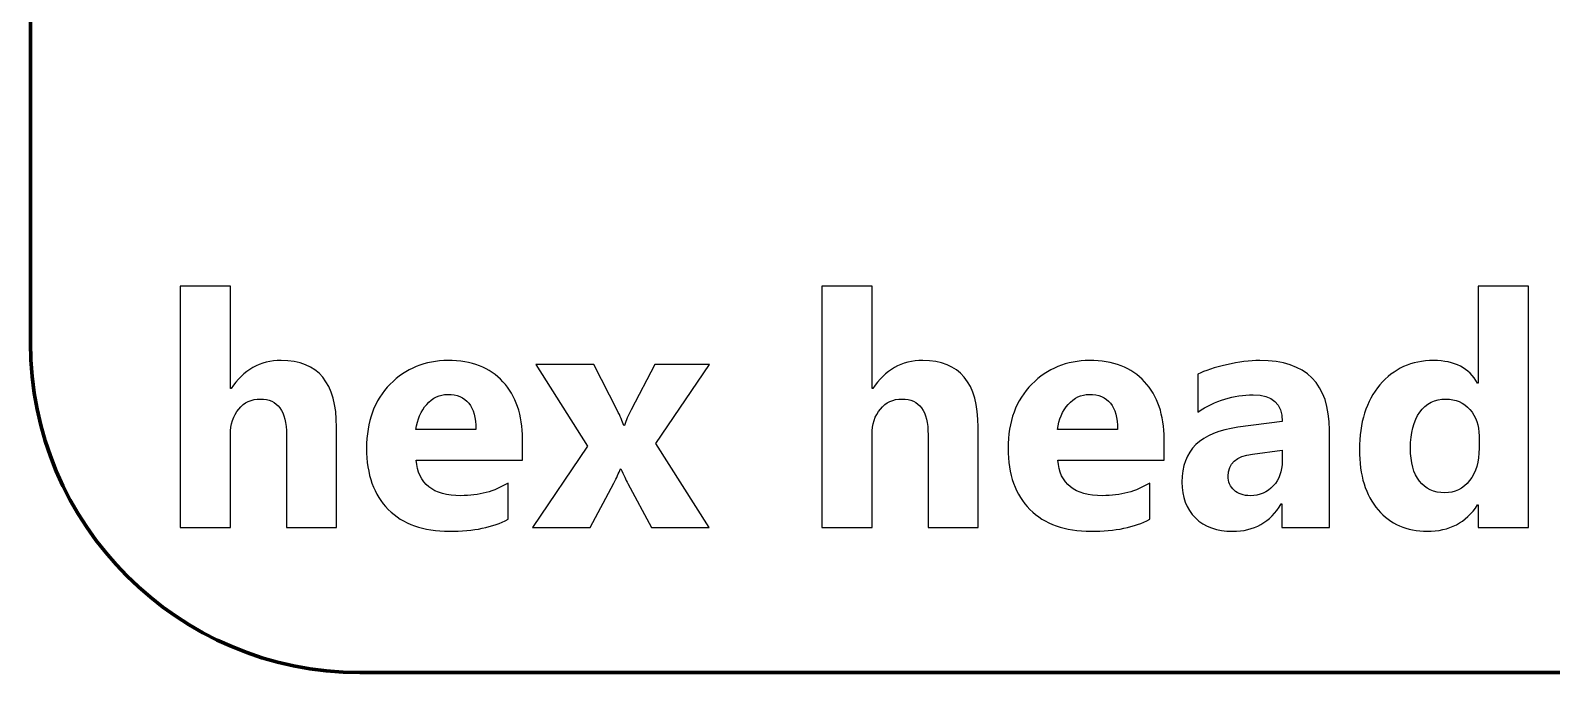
# Model space of a CAD drawing. Header units: centimetres. Extents: x -8 to 8, y -13.2 to 13.9.
# Drawn here: x -5.85 to -3.542, y -7.8 to -6.826 of the extents above; entities that cross this region are included whole.
import ezdxf

# ---------------------------------------------------------------- set-up
doc = ezdxf.new("R2010")
doc.units = ezdxf.units.CM
doc.header["$MEASUREMENT"] = 0
doc.layers.add('Layer 1', color=7, linetype='Continuous')

msp = doc.modelspace()

# ---------------------------------------------------------------- linework, layer by layer
at = {"layer": 'Layer 1', "lineweight": 100}
for points in [[(-5.85, -7.30005), (-5.85, -7.30005), (-5.85, 7.29995), (-5.85, 7.29995), (-5.85, 7.29995), (-5.85, 7.57609), (-5.62614, 7.79995), (-5.35, 7.79995), (-5.35, 7.79995), (-5.35, 7.79995), (5.35, 7.79995), (5.35, 7.79995), (5.35, 7.79995), (5.62614, 7.79995), (5.85, 7.57609), (5.85, 7.29995), (5.85, 7.29995), (5.85, 7.29995), (5.85, -7.30005), (5.85, -7.30005), (5.85, -7.30005), (5.85, -7.57619), (5.62614, -7.80005), (5.35, -7.80005), (5.35, -7.80005), (5.35, -7.80005), (-5.35, -7.80005), (-5.35, -7.80005), (-5.35, -7.80005), (-5.62614, -7.80005), (-5.85, -7.57619), (-5.85, -7.30005)], [(-5.85, -7.30005), (-5.85, -7.30005), (-5.85, 7.29995), (-5.85, 7.29995), (-5.85, 7.29995), (-5.85, 7.57609), (-5.62614, 7.79995), (-5.35, 7.79995), (-5.35, 7.79995), (-5.35, 7.79995), (2.95, 7.79995), (2.95, 7.79995), (2.95, 7.79995), (3.22614, 7.79995), (3.45, 7.57609), (3.45, 7.29995), (3.45, 7.29995), (3.45, 7.29995), (3.45, -7.30005), (3.45, -7.30005), (3.45, -7.30005), (3.45, -7.57619), (3.22614, -7.80005), (2.95, -7.80005), (2.95, -7.80005), (2.95, -7.80005), (-5.35, -7.80005), (-5.35, -7.80005), (-5.35, -7.80005), (-5.62614, -7.80005), (-5.85, -7.57619), (-5.85, -7.30005)], [(-3.45, -7.80005), (-3.45, -7.80005), (-3.45, -5.20005), (-3.45, -5.20005), (-3.45, -5.20005), (-3.45, -5.20005), (-3.95, -5.20005), (-3.95, -5.20005), (-3.95, -5.20005), (-3.95, -5.20005), (-5.35, -5.20005), (-5.35, -5.20005), (-5.35, -5.20005), (-5.35, -5.20005), (-5.85, -5.20005), (-5.85, -5.20005), (-5.85, -5.20005), (-5.85, -5.20005), (-5.85, -7.30005), (-5.85, -7.30005), (-5.85, -7.30005), (-5.85, -7.57619), (-5.62614, -7.80005), (-5.35, -7.80005), (-5.35, -7.80005), (-5.35, -7.80005), (-3.95, -7.80005), (-3.95, -7.80005), (-3.95, -7.80005), (-3.95, -7.80005), (-3.45, -7.80005), (-3.45, -7.80005)]]:
    msp.add_open_spline(points, degree=3, knots=[0, 0, 0, 0, 0.1111111, 0.1111111, 0.1111111, 0.1111111, 0.2222222, 0.2222222, 0.2222222, 0.2222222, 0.3333333, 0.3333333, 0.3333333, 0.3333333, 0.4444444, 0.4444444, 0.4444444, 0.4444444, 0.5555556, 0.5555556, 0.5555556, 0.5555556, 0.6666667, 0.6666667, 0.6666667, 0.6666667, 0.7777778, 0.7777778, 0.7777778, 0.7777778, 1, 1, 1, 1], dxfattribs=at)
at = {"layer": 'Layer 1', "color": 7}
for points, knots in [([(-5.38558, -7.57984), (-5.38558, -7.57984), (-5.46155, -7.57984), (-5.46155, -7.57984), (-5.46155, -7.57984), (-5.46155, -7.57984), (-5.46155, -7.4395), (-5.46155, -7.4395), (-5.46155, -7.4395), (-5.46155, -7.40328), (-5.47472, -7.38526), (-5.50115, -7.38526), (-5.50115, -7.38526), (-5.51465, -7.38526), (-5.52559, -7.39028), (-5.53391, -7.4004), (-5.53391, -7.4004), (-5.5423, -7.41052), (-5.5465, -7.42345), (-5.5465, -7.439), (-5.5465, -7.439), (-5.5465, -7.439), (-5.5465, -7.57984), (-5.5465, -7.57984), (-5.5465, -7.57984), (-5.5465, -7.57984), (-5.62264, -7.57984), (-5.62264, -7.57984), (-5.62264, -7.57984), (-5.62264, -7.57984), (-5.62264, -7.21429), (-5.62264, -7.21429), (-5.62264, -7.21429), (-5.62264, -7.21429), (-5.5465, -7.21429), (-5.5465, -7.21429), (-5.5465, -7.21429), (-5.5465, -7.21429), (-5.5465, -7.36953), (-5.5465, -7.36953), (-5.5465, -7.36953), (-5.5465, -7.36953), (-5.54551, -7.36953), (-5.54551, -7.36953), (-5.54551, -7.36953), (-5.52683, -7.34114), (-5.50156, -7.3269), (-5.46954, -7.3269), (-5.46954, -7.3269), (-5.41357, -7.3269), (-5.38558, -7.36064), (-5.38558, -7.42814), (-5.38558, -7.42814), (-5.38558, -7.42814), (-5.38558, -7.57984), (-5.38558, -7.57984)], [0, 0, 0, 0, 0.0666667, 0.0666667, 0.0666667, 0.0666667, 0.1333333, 0.1333333, 0.1333333, 0.1333333, 0.2, 0.2, 0.2, 0.2, 0.2666667, 0.2666667, 0.2666667, 0.2666667, 0.3333333, 0.3333333, 0.3333333, 0.3333333, 0.4, 0.4, 0.4, 0.4, 0.4666667, 0.4666667, 0.4666667, 0.4666667, 0.5333333, 0.5333333, 0.5333333, 0.5333333, 0.6, 0.6, 0.6, 0.6, 0.6666667, 0.6666667, 0.6666667, 0.6666667, 0.7333333, 0.7333333, 0.7333333, 0.7333333, 0.8, 0.8, 0.8, 0.8, 0.8666667, 0.8666667, 0.8666667, 0.8666667, 1, 1, 1, 1]), ([(-4.41216, -7.57984), (-4.41216, -7.57984), (-4.48813, -7.57984), (-4.48813, -7.57984), (-4.48813, -7.57984), (-4.48813, -7.57984), (-4.48813, -7.4395), (-4.48813, -7.4395), (-4.48813, -7.4395), (-4.48813, -7.40328), (-4.5013, -7.38526), (-4.52773, -7.38526), (-4.52773, -7.38526), (-4.54123, -7.38526), (-4.55217, -7.39028), (-4.56049, -7.4004), (-4.56049, -7.4004), (-4.56888, -7.41052), (-4.57308, -7.42345), (-4.57308, -7.439), (-4.57308, -7.439), (-4.57308, -7.439), (-4.57308, -7.57984), (-4.57308, -7.57984), (-4.57308, -7.57984), (-4.57308, -7.57984), (-4.64922, -7.57984), (-4.64922, -7.57984), (-4.64922, -7.57984), (-4.64922, -7.57984), (-4.64922, -7.21429), (-4.64922, -7.21429), (-4.64922, -7.21429), (-4.64922, -7.21429), (-4.57308, -7.21429), (-4.57308, -7.21429), (-4.57308, -7.21429), (-4.57308, -7.21429), (-4.57308, -7.36953), (-4.57308, -7.36953), (-4.57308, -7.36953), (-4.57308, -7.36953), (-4.57209, -7.36953), (-4.57209, -7.36953), (-4.57209, -7.36953), (-4.55341, -7.34114), (-4.52814, -7.3269), (-4.49612, -7.3269), (-4.49612, -7.3269), (-4.44015, -7.3269), (-4.41216, -7.36064), (-4.41216, -7.42814), (-4.41216, -7.42814), (-4.41216, -7.42814), (-4.41216, -7.57984), (-4.41216, -7.57984)], [0, 0, 0, 0, 0.0666667, 0.0666667, 0.0666667, 0.0666667, 0.1333333, 0.1333333, 0.1333333, 0.1333333, 0.2, 0.2, 0.2, 0.2, 0.2666667, 0.2666667, 0.2666667, 0.2666667, 0.3333333, 0.3333333, 0.3333333, 0.3333333, 0.4, 0.4, 0.4, 0.4, 0.4666667, 0.4666667, 0.4666667, 0.4666667, 0.5333333, 0.5333333, 0.5333333, 0.5333333, 0.6, 0.6, 0.6, 0.6, 0.6666667, 0.6666667, 0.6666667, 0.6666667, 0.7333333, 0.7333333, 0.7333333, 0.7333333, 0.8, 0.8, 0.8, 0.8, 0.8666667, 0.8666667, 0.8666667, 0.8666667, 1, 1, 1, 1]), ([(-3.57736, -7.57984), (-3.57736, -7.57984), (-3.65358, -7.57984), (-3.65358, -7.57984), (-3.65358, -7.57984), (-3.65358, -7.57984), (-3.65358, -7.54585), (-3.65358, -7.54585), (-3.65358, -7.54585), (-3.65358, -7.54585), (-3.65449, -7.54585), (-3.65449, -7.54585), (-3.65449, -7.54585), (-3.67186, -7.57251), (-3.69737, -7.58585), (-3.73096, -7.58585), (-3.73096, -7.58585), (-3.76182, -7.58585), (-3.78668, -7.57498), (-3.80545, -7.55317), (-3.80545, -7.55317), (-3.8243, -7.53144), (-3.83368, -7.50099), (-3.83368, -7.46189), (-3.83368, -7.46189), (-3.83368, -7.42106), (-3.82331, -7.38838), (-3.80257, -7.36377), (-3.80257, -7.36377), (-3.78183, -7.33916), (-3.75466, -7.3269), (-3.72108, -7.3269), (-3.72108, -7.3269), (-3.68923, -7.3269), (-3.66708, -7.33826), (-3.65449, -7.36114), (-3.65449, -7.36114), (-3.65449, -7.36114), (-3.65358, -7.36114), (-3.65358, -7.36114), (-3.65358, -7.36114), (-3.65358, -7.36114), (-3.65358, -7.21429), (-3.65358, -7.21429), (-3.65358, -7.21429), (-3.65358, -7.21429), (-3.57736, -7.21429), (-3.57736, -7.21429), (-3.57736, -7.21429), (-3.57736, -7.21429), (-3.57736, -7.57984), (-3.57736, -7.57984)], [0, 0, 0, 0, 0.0714286, 0.0714286, 0.0714286, 0.0714286, 0.1428571, 0.1428571, 0.1428571, 0.1428571, 0.2142857, 0.2142857, 0.2142857, 0.2142857, 0.2857143, 0.2857143, 0.2857143, 0.2857143, 0.3571429, 0.3571429, 0.3571429, 0.3571429, 0.4285714, 0.4285714, 0.4285714, 0.4285714, 0.5, 0.5, 0.5, 0.5, 0.5714286, 0.5714286, 0.5714286, 0.5714286, 0.6428571, 0.6428571, 0.6428571, 0.6428571, 0.7142857, 0.7142857, 0.7142857, 0.7142857, 0.7857143, 0.7857143, 0.7857143, 0.7857143, 0.8571429, 0.8571429, 0.8571429, 0.8571429, 1, 1, 1, 1]), ([(-5.1035, -7.4781), (-5.1035, -7.4781), (-5.26458, -7.4781), (-5.26458, -7.4781), (-5.26458, -7.4781), (-5.26203, -7.51391), (-5.2394, -7.53185), (-5.19684, -7.53185), (-5.19684, -7.53185), (-5.16968, -7.53185), (-5.14581, -7.52543), (-5.12523, -7.51259), (-5.12523, -7.51259), (-5.12523, -7.51259), (-5.12523, -7.56758), (-5.12523, -7.56758), (-5.12523, -7.56758), (-5.14803, -7.57976), (-5.17766, -7.58585), (-5.21421, -7.58585), (-5.21421, -7.58585), (-5.25405, -7.58585), (-5.285, -7.57482), (-5.30706, -7.55268), (-5.30706, -7.55268), (-5.32903, -7.53062), (-5.34006, -7.49975), (-5.34006, -7.46024), (-5.34006, -7.46024), (-5.34006, -7.41925), (-5.32821, -7.38674), (-5.30434, -7.36278), (-5.30434, -7.36278), (-5.28055, -7.33883), (-5.25133, -7.3269), (-5.21659, -7.3269), (-5.21659, -7.3269), (-5.18062, -7.3269), (-5.15272, -7.3376), (-5.13305, -7.35892), (-5.13305, -7.35892), (-5.11338, -7.38032), (-5.1035, -7.40937), (-5.1035, -7.446), (-5.1035, -7.446), (-5.1035, -7.446), (-5.1035, -7.4781), (-5.1035, -7.4781)], [0, 0, 0, 0, 0.0769231, 0.0769231, 0.0769231, 0.0769231, 0.1538462, 0.1538462, 0.1538462, 0.1538462, 0.2307692, 0.2307692, 0.2307692, 0.2307692, 0.3076923, 0.3076923, 0.3076923, 0.3076923, 0.3846154, 0.3846154, 0.3846154, 0.3846154, 0.4615385, 0.4615385, 0.4615385, 0.4615385, 0.5384615, 0.5384615, 0.5384615, 0.5384615, 0.6153846, 0.6153846, 0.6153846, 0.6153846, 0.6923077, 0.6923077, 0.6923077, 0.6923077, 0.7692308, 0.7692308, 0.7692308, 0.7692308, 0.8461538, 0.8461538, 0.8461538, 0.8461538, 1, 1, 1, 1]), ([(-4.81969, -7.3329), (-4.81969, -7.3329), (-4.90118, -7.4525), (-4.90118, -7.4525), (-4.90118, -7.4525), (-4.90118, -7.4525), (-4.82019, -7.57984), (-4.82019, -7.57984), (-4.82019, -7.57984), (-4.82019, -7.57984), (-4.90793, -7.57984), (-4.90793, -7.57984), (-4.90793, -7.57984), (-4.90793, -7.57984), (-4.94365, -7.51325), (-4.94365, -7.51325), (-4.94365, -7.51325), (-4.94653, -7.50798), (-4.94999, -7.50049), (-4.95402, -7.49086), (-4.95402, -7.49086), (-4.95402, -7.49086), (-4.95493, -7.49086), (-4.95493, -7.49086), (-4.95493, -7.49086), (-4.9574, -7.49761), (-4.96069, -7.50485), (-4.96489, -7.51259), (-4.96489, -7.51259), (-4.96489, -7.51259), (-5.00078, -7.57984), (-5.00078, -7.57984), (-5.00078, -7.57984), (-5.00078, -7.57984), (-5.08836, -7.57984), (-5.08836, -7.57984), (-5.08836, -7.57984), (-5.08836, -7.57984), (-5.00489, -7.45687), (-5.00489, -7.45687), (-5.00489, -7.45687), (-5.00489, -7.45687), (-5.08325, -7.3329), (-5.08325, -7.3329), (-5.08325, -7.3329), (-5.08325, -7.3329), (-4.99502, -7.3329), (-4.99502, -7.3329), (-4.99502, -7.3329), (-4.99502, -7.3329), (-4.95979, -7.40213), (-4.95979, -7.40213), (-4.95979, -7.40213), (-4.95509, -7.41127), (-4.9518, -7.419), (-4.94991, -7.42526), (-4.94991, -7.42526), (-4.94991, -7.42526), (-4.94892, -7.42526), (-4.94892, -7.42526), (-4.94892, -7.42526), (-4.94637, -7.41769), (-4.94291, -7.40987), (-4.93855, -7.40164), (-4.93855, -7.40164), (-4.93855, -7.40164), (-4.90266, -7.3329), (-4.90266, -7.3329), (-4.90266, -7.3329), (-4.90266, -7.3329), (-4.81969, -7.3329), (-4.81969, -7.3329)], [0, 0, 0, 0, 0.0526316, 0.0526316, 0.0526316, 0.0526316, 0.1052632, 0.1052632, 0.1052632, 0.1052632, 0.1578947, 0.1578947, 0.1578947, 0.1578947, 0.2105263, 0.2105263, 0.2105263, 0.2105263, 0.2631579, 0.2631579, 0.2631579, 0.2631579, 0.3157895, 0.3157895, 0.3157895, 0.3157895, 0.3684211, 0.3684211, 0.3684211, 0.3684211, 0.4210526, 0.4210526, 0.4210526, 0.4210526, 0.4736842, 0.4736842, 0.4736842, 0.4736842, 0.5263158, 0.5263158, 0.5263158, 0.5263158, 0.5789474, 0.5789474, 0.5789474, 0.5789474, 0.6315789, 0.6315789, 0.6315789, 0.6315789, 0.6842105, 0.6842105, 0.6842105, 0.6842105, 0.7368421, 0.7368421, 0.7368421, 0.7368421, 0.7894737, 0.7894737, 0.7894737, 0.7894737, 0.8421053, 0.8421053, 0.8421053, 0.8421053, 0.8947368, 0.8947368, 0.8947368, 0.8947368, 1, 1, 1, 1]), ([(-4.13008, -7.4781), (-4.13008, -7.4781), (-4.29116, -7.4781), (-4.29116, -7.4781), (-4.29116, -7.4781), (-4.28861, -7.51391), (-4.26598, -7.53185), (-4.22342, -7.53185), (-4.22342, -7.53185), (-4.19626, -7.53185), (-4.17239, -7.52543), (-4.15181, -7.51259), (-4.15181, -7.51259), (-4.15181, -7.51259), (-4.15181, -7.56758), (-4.15181, -7.56758), (-4.15181, -7.56758), (-4.17461, -7.57976), (-4.20424, -7.58585), (-4.24079, -7.58585), (-4.24079, -7.58585), (-4.28063, -7.58585), (-4.31158, -7.57482), (-4.33364, -7.55268), (-4.33364, -7.55268), (-4.35561, -7.53062), (-4.36664, -7.49975), (-4.36664, -7.46024), (-4.36664, -7.46024), (-4.36664, -7.41925), (-4.35479, -7.38674), (-4.33092, -7.36278), (-4.33092, -7.36278), (-4.30713, -7.33883), (-4.27791, -7.3269), (-4.24317, -7.3269), (-4.24317, -7.3269), (-4.2072, -7.3269), (-4.1793, -7.3376), (-4.15963, -7.35892), (-4.15963, -7.35892), (-4.13996, -7.38032), (-4.13008, -7.40937), (-4.13008, -7.446), (-4.13008, -7.446), (-4.13008, -7.446), (-4.13008, -7.4781), (-4.13008, -7.4781)], [0, 0, 0, 0, 0.0769231, 0.0769231, 0.0769231, 0.0769231, 0.1538462, 0.1538462, 0.1538462, 0.1538462, 0.2307692, 0.2307692, 0.2307692, 0.2307692, 0.3076923, 0.3076923, 0.3076923, 0.3076923, 0.3846154, 0.3846154, 0.3846154, 0.3846154, 0.4615385, 0.4615385, 0.4615385, 0.4615385, 0.5384615, 0.5384615, 0.5384615, 0.5384615, 0.6153846, 0.6153846, 0.6153846, 0.6153846, 0.6923077, 0.6923077, 0.6923077, 0.6923077, 0.7692308, 0.7692308, 0.7692308, 0.7692308, 0.8461538, 0.8461538, 0.8461538, 0.8461538, 1, 1, 1, 1]), ([(-3.87928, -7.57984), (-3.87928, -7.57984), (-3.95138, -7.57984), (-3.95138, -7.57984), (-3.95138, -7.57984), (-3.95138, -7.57984), (-3.95138, -7.54436), (-3.95138, -7.54436), (-3.95138, -7.54436), (-3.95138, -7.54436), (-3.95237, -7.54436), (-3.95237, -7.54436), (-3.95237, -7.54436), (-3.96892, -7.57202), (-3.99344, -7.58585), (-4.02596, -7.58585), (-4.02596, -7.58585), (-4.04991, -7.58585), (-4.06876, -7.5791), (-4.08251, -7.56552), (-4.08251, -7.56552), (-4.09625, -7.55194), (-4.10308, -7.53375), (-4.10308, -7.51111), (-4.10308, -7.51111), (-4.10308, -7.4632), (-4.07469, -7.43555), (-4.01797, -7.42814), (-4.01797, -7.42814), (-4.01797, -7.42814), (-3.95089, -7.41925), (-3.95089, -7.41925), (-3.95089, -7.41925), (-3.95089, -7.39225), (-3.96554, -7.37875), (-3.99484, -7.37875), (-3.99484, -7.37875), (-4.02423, -7.37875), (-4.05222, -7.38748), (-4.07872, -7.40501), (-4.07872, -7.40501), (-4.07872, -7.40501), (-4.07872, -7.34764), (-4.07872, -7.34764), (-4.07872, -7.34764), (-4.0681, -7.34212), (-4.05361, -7.33735), (-4.03518, -7.33315), (-4.03518, -7.33315), (-4.01682, -7.32895), (-4.00003, -7.3269), (-3.98488, -7.3269), (-3.98488, -7.3269), (-3.91451, -7.3269), (-3.87928, -7.36204), (-3.87928, -7.43226), (-3.87928, -7.43226), (-3.87928, -7.43226), (-3.87928, -7.57984), (-3.87928, -7.57984)], [0, 0, 0, 0, 0.0625, 0.0625, 0.0625, 0.0625, 0.125, 0.125, 0.125, 0.125, 0.1875, 0.1875, 0.1875, 0.1875, 0.25, 0.25, 0.25, 0.25, 0.3125, 0.3125, 0.3125, 0.3125, 0.375, 0.375, 0.375, 0.375, 0.4375, 0.4375, 0.4375, 0.4375, 0.5, 0.5, 0.5, 0.5, 0.5625, 0.5625, 0.5625, 0.5625, 0.625, 0.625, 0.625, 0.625, 0.6875, 0.6875, 0.6875, 0.6875, 0.75, 0.75, 0.75, 0.75, 0.8125, 0.8125, 0.8125, 0.8125, 0.875, 0.875, 0.875, 0.875, 1, 1, 1, 1]), ([(-5.17412, -7.43127), (-5.17412, -7.39596), (-5.18844, -7.37826), (-5.21709, -7.37826), (-5.21709, -7.37826), (-5.22927, -7.37826), (-5.23989, -7.38328), (-5.24878, -7.3934), (-5.24878, -7.3934), (-5.25775, -7.40353), (-5.2631, -7.4162), (-5.26508, -7.43127), (-5.26508, -7.43127), (-5.26508, -7.43127), (-5.17412, -7.43127), (-5.17412, -7.43127)], [0, 0, 0, 0, 0.2, 0.2, 0.2, 0.2, 0.4, 0.4, 0.4, 0.4, 0.6, 0.6, 0.6, 0.6, 1, 1, 1, 1]), ([(-4.2007, -7.43127), (-4.2007, -7.39596), (-4.21502, -7.37826), (-4.24367, -7.37826), (-4.24367, -7.37826), (-4.25585, -7.37826), (-4.26647, -7.38328), (-4.27536, -7.3934), (-4.27536, -7.3934), (-4.28433, -7.40353), (-4.28968, -7.4162), (-4.29166, -7.43127), (-4.29166, -7.43127), (-4.29166, -7.43127), (-4.2007, -7.43127), (-4.2007, -7.43127)], [0, 0, 0, 0, 0.2, 0.2, 0.2, 0.2, 0.4, 0.4, 0.4, 0.4, 0.6, 0.6, 0.6, 0.6, 1, 1, 1, 1]), ([(-3.6521, -7.45975), (-3.6521, -7.45975), (-3.6521, -7.44114), (-3.6521, -7.44114), (-3.6521, -7.44114), (-3.6521, -7.42509), (-3.65679, -7.41176), (-3.6661, -7.40114), (-3.6661, -7.40114), (-3.6754, -7.39052), (-3.68758, -7.38526), (-3.70248, -7.38526), (-3.70248, -7.38526), (-3.71935, -7.38526), (-3.7326, -7.39184), (-3.74207, -7.40509), (-3.74207, -7.40509), (-3.75154, -7.41843), (-3.75631, -7.43662), (-3.75631, -7.45975), (-3.75631, -7.45975), (-3.75631, -7.48148), (-3.7517, -7.49819), (-3.74256, -7.50988), (-3.74256, -7.50988), (-3.73334, -7.52165), (-3.72067, -7.52749), (-3.70445, -7.52749), (-3.70445, -7.52749), (-3.68898, -7.52749), (-3.67638, -7.52132), (-3.66667, -7.50897), (-3.66667, -7.50897), (-3.65696, -7.49654), (-3.6521, -7.48016), (-3.6521, -7.45975)], [0, 0, 0, 0, 0.1, 0.1, 0.1, 0.1, 0.2, 0.2, 0.2, 0.2, 0.3, 0.3, 0.3, 0.3, 0.4, 0.4, 0.4, 0.4, 0.5, 0.5, 0.5, 0.5, 0.6, 0.6, 0.6, 0.6, 0.7, 0.7, 0.7, 0.7, 0.8, 0.8, 0.8, 0.8, 1, 1, 1, 1]), ([(-3.95089, -7.4795), (-3.95089, -7.4795), (-3.95089, -7.46288), (-3.95089, -7.46288), (-3.95089, -7.46288), (-3.95089, -7.46288), (-3.99575, -7.46864), (-3.99575, -7.46864), (-3.99575, -7.46864), (-4.02053, -7.47185), (-4.03287, -7.48304), (-4.03287, -7.50222), (-4.03287, -7.50222), (-4.03287, -7.51086), (-4.02991, -7.51802), (-4.0239, -7.52354), (-4.0239, -7.52354), (-4.01781, -7.52905), (-4.00966, -7.53185), (-3.99937, -7.53185), (-3.99937, -7.53185), (-3.98505, -7.53185), (-3.97344, -7.52691), (-3.96439, -7.51704), (-3.96439, -7.51704), (-3.95542, -7.50716), (-3.95089, -7.49465), (-3.95089, -7.4795)], [0, 0, 0, 0, 0.125, 0.125, 0.125, 0.125, 0.25, 0.25, 0.25, 0.25, 0.375, 0.375, 0.375, 0.375, 0.5, 0.5, 0.5, 0.5, 0.625, 0.625, 0.625, 0.625, 0.75, 0.75, 0.75, 0.75, 1, 1, 1, 1])]:
    msp.add_open_spline(points, degree=3, knots=knots, dxfattribs=at)

doc.saveas('drawing.dxf')
